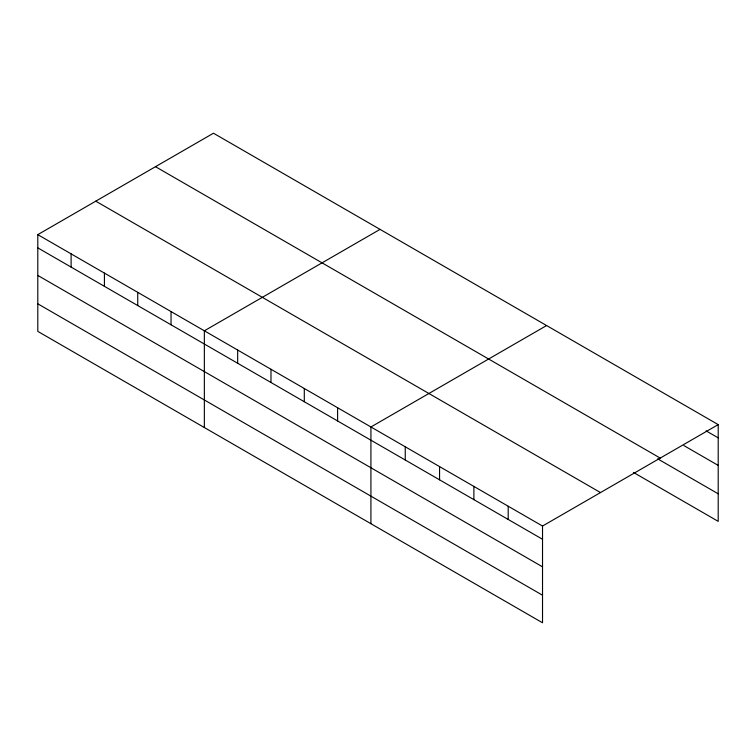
<?xml version="1.0" encoding="UTF-8"?>
<svg xmlns="http://www.w3.org/2000/svg" width="756" height="756" viewBox="0 0 756 756"><rect width="100%" height="100%" fill="white"/><g stroke="black" fill="none" stroke-linecap="round" stroke-linejoin="round"><path stroke-width="1.13" d="M37.8 234.643L542.524 526.044L542.524 622.783L37.8 331.383L37.8 234.643L213.475 133.217L718.2 424.617L718.2 521.356L633.405 472.405M380.032 229.38L204.356 330.807L204.356 427.546M546.597 325.543L370.922 426.97L370.922 523.7M542.524 526.044L718.2 424.617M706.085 430.854L718.2 437.847M683.878 445.586L718.2 465.403M155.5 166.689L660.224 458.089M657.635 458.826L718.2 493.8M95.776 201.172L600.5 492.572M37.8 247.864L542.524 539.274M37.8 275.43L542.524 566.83M37.8 303.817L542.524 595.218M508.202 506.227L508.202 519.457M473.88 486.41L473.88 499.64M439.557 466.603L439.557 479.824M405.244 446.787L405.244 460.007M337.611 407.739L337.611 420.96M304.299 388.499L304.299 401.729M270.979 369.268L270.979 382.498M237.667 350.037L237.667 363.267M171.045 311.576L171.045 324.796M137.734 292.345L137.734 305.566M104.422 273.105L104.422 286.335M71.111 253.874L71.111 267.104"/></g></svg>
